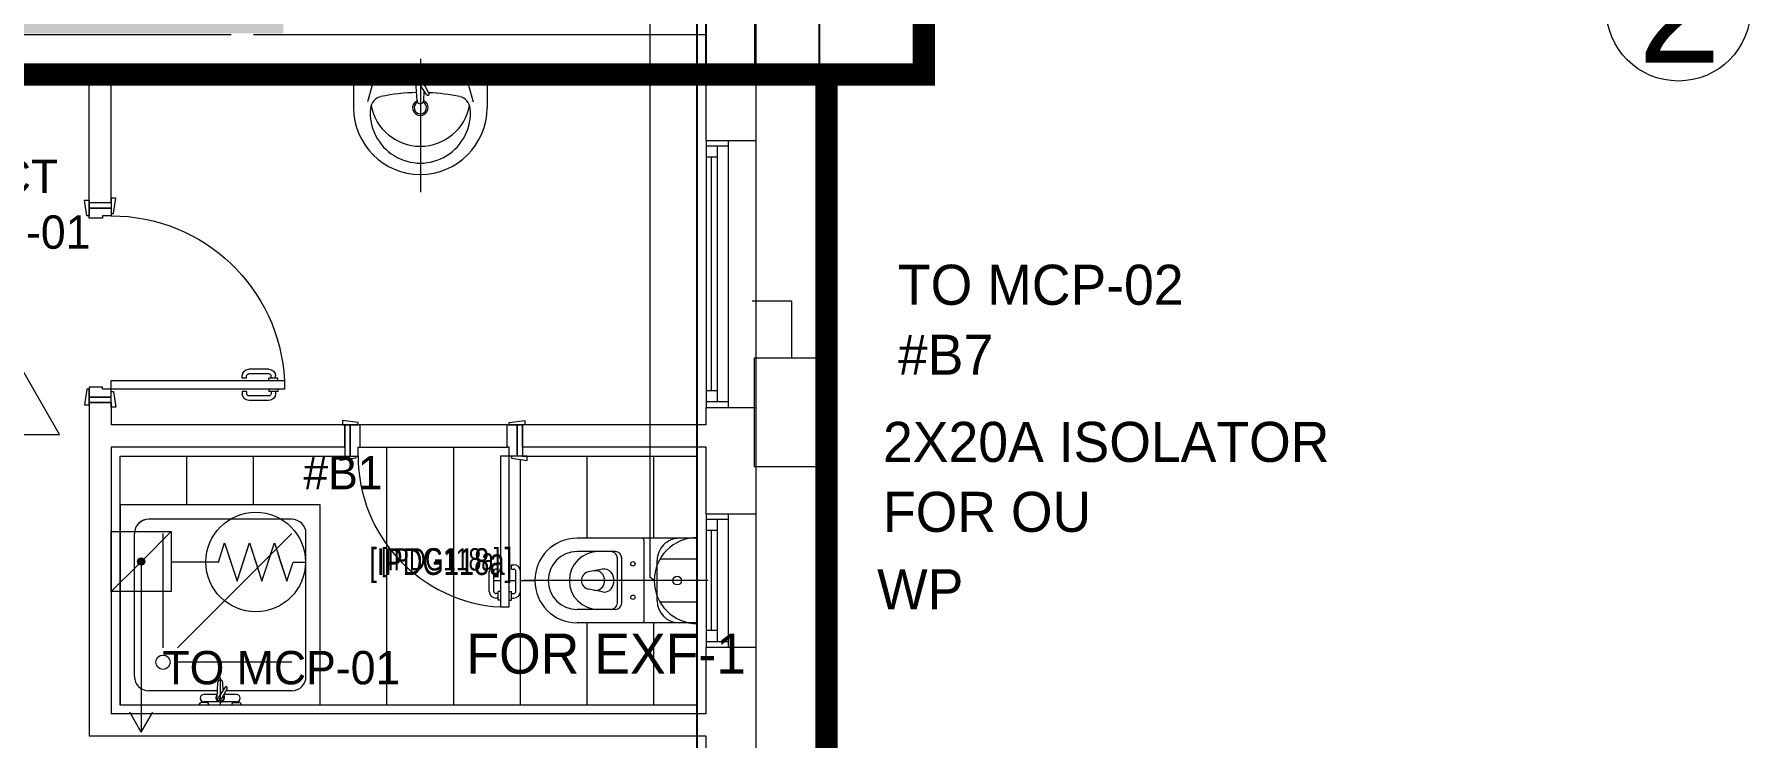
# Model space of a CAD drawing. Header units: metres. Extents: x 75097 to 220695, y -1557923 to -1361206.
# Drawn here: x 112032 to 119751, y -1378215 to -1375053 of the extents above; entities that cross this region are included whole.
import ezdxf
from ezdxf import colors
from ezdxf.entities.mleader import LeaderData, LeaderLine
from ezdxf.math import Vec2, Vec3

# ---------------------------------------------------------------- set-up
doc = ezdxf.new("R2010")
doc.units = ezdxf.units.M
doc.linetypes.add('DASHED2', pattern=[0.375, 0.25, -0.125])
doc.layers.get('0').update_dxf_attribs({"lineweight": 0})
for name, color, linetype, lineweight in [('A-100 - Copy$0$72_EGR_BASE_TEXT', 8, 'Continuous', 0), ('A-100 - Copy$0$Aluminum', 8, 'Continuous', 0), ('A-100 - Copy$0$AxisBalloons_2', 8, 'Continuous', 0), ('A-100 - Copy$0$car', 8, 'Continuous', 0), ('A-100 - Copy$0$SANIT', 8, 'Continuous', 0), ('A-100 - Copy$0$Structure', 8, 'Continuous', 9), ('A-100 - Copy$0$TEXT', 8, 'Continuous', 0), ('A-100 - Copy$0$Tiles', 8, 'Continuous', 0), ('A-100 - Copy$0$Walls', 8, 'Continuous', 0), ('A-100 - Copy$0$Wooden Joinery', 8, 'Continuous', 0)]:
    doc.layers.add(name, color=color, linetype=linetype, lineweight=lineweight)
for name, color, linetype in [('A-100 - Copy$0$axes', 8, 'Continuous'), ('A-100 - Copy$0$PDF_Geometry', 8, 'Continuous'), ('AMA-SO-POWER', 85, 'Continuous'), ('PD-VENT', 8, 'Continuous')]:
    doc.layers.add(name, color=color, linetype=linetype)
for name, color, linetype, lineweight, true_color in [('E-POWR', 7, 'Continuous', 9, 0x4e7e3e), ('E-POWR-IDEN _1-100_', 7, 'Continuous', 9, 0x4e7e3e), ('EXF', 7, 'Continuous', 0, 0x4e7e3e), ('REV 01', 7, 'Continuous', 0, 0xe41b4d)]:
    doc.layers.add(name, color=color, linetype=linetype, lineweight=lineweight, true_color=true_color)
doc.styles.add('A-100 - Copy$0$Standard', font='GOTHIC.TTF')
doc.styles.add('A-100 - Copy$0$X3G_ENTITY_2587EA', font='swisscl.ttf', dxfattribs={"height": 200})
doc.styles.add('Optima_5', font='', dxfattribs={"height": 3.001645})
doc.styles.get("Standard").update_dxf_attribs({"font": 'GOTHIC.TTF'})
doc.styles.get('Optima_5').set_extended_font_data('Optima')

# ---------------------------------------------------------------- blocks, each defined once
blk = doc.blocks.new('WALL OUTLET')
at = {"layer": 'E-POWR', "extrusion": (9.94399e-05, 4.90741e-07, 1)}
blk.add_line((-193.4, 0, 0), (193.4, 0, 0), dxfattribs=at)
blk.add_line((-193.4, 0, 0), (193.4, 0, 0), dxfattribs=at)
at = {"layer": 'E-POWR', "extrusion": (9.94399e-05, 4.90741e-07, 1), "elevation": 0}
for points in [[(-96.7, 0), (-96.7, 167.5)], [(96.7, 0), (96.7, 167.5)]]:
    blk.add_lwpolyline(points, dxfattribs=at)
at = {"layer": 'E-POWR', "extrusion": (9.94399e-05, 4.90741e-07, 1)}
blk.add_arc((0, 0, 0), 193.4, 359.99626, 179.99626, dxfattribs=at)
blk = doc.blocks.new('E-WATER HEATER SKT')
at = {"layer": 'E-POWR'}
h = blk.add_hatch(color=256, dxfattribs=at)
h.dxf.hatch_style = 1
h.paths.add_polyline_path([(-0.4153, 0.0019, 1), (-0.4426, 0.0019, 1)])
for p, q in [((-0.5415, -0.1106), (-0.5415, 0.1144)), ((-0.5415, 0.1144), (-0.3165, 0.1144))]:
    blk.add_line(p, q, dxfattribs=at)
blk.add_lwpolyline([(-0.5415, 0.1144), (-0.3165, 0.1144), (-0.3165, -0.1106), (-0.5415, -0.1106)], close=True, dxfattribs=at)
for points in [[(-0.4208, 0.01), (-0.3165, 0.1144)], [(-0.1398, 0), (-0.1165, 0.0717), (-0.0932, 0)], [(-0.1398, 0), (-0.1165, 0.0717), (-0.0699, -0.0717), (-0.0233, 0.0717), (0.0233, -0.0717), (0.0699, 0.0717), (0.1165, -0.0717), (0.1398, 0), (0.1865, 0)], [(-0.0466, 0), (-0.0233, 0.0717), (0, 0)], [(0.0466, 0), (0.0699, 0.0717), (0.0932, 0)], [(-0.1398, 0), (-0.3165, 0)], [(-0.0932, 0), (-0.0699, -0.0717), (-0.0466, 0)], [(0, 0), (0.0233, -0.0717), (0.0466, 0)], [(0.0932, 0), (0.1165, -0.0717), (0.1398, 0)], [(-0.5415, -0.1106), (-0.4371, -0.0063)]]:
    blk.add_lwpolyline(points, dxfattribs=at)
for centre, radius in [((0, 0), 0.1865), ((-0.429, 0.0019), 0.0137)]:
    blk.add_circle(centre, radius, dxfattribs=at)
blk = doc.blocks.new('arrow')
at = {"layer": 'E-POWR'}
for points in [[(139990, -1398284.6), (140757.7, -1398284.6), (140757.7, -1398284.6)], [(140757.7, -1398284.6), (140667.3, -1398232.4)], [(140757.7, -1398284.6), (140667.3, -1398336.8)]]:
    blk.add_lwpolyline(points, dxfattribs=at)
blk = doc.blocks.new('GI-041_dwg__U120-3902841-GI-041')
at = {"layer": 'E-POWR', "flags": 128}
blk.add_lwpolyline([(-0.1145, 0), (0.1145, 0), (0.1145, 0.1572), (-0.1145, 0.1572)], close=True, dxfattribs=at)
blk.add_lwpolyline([(0.2354, 0.1613), (0.2354, 0.0786), (0.1145, 0.0786)], dxfattribs=at)
blk = doc.blocks.new('A-100 - Copy$0$WC manta')
at = {"layer": 'A-100 - Copy$0$SANIT'}
for p, q in [((-0.13, 0.18), (-0.13, -0.18)), ((-0.12, 0.19), (0.41, 0.19)), ((0.109, 0.18), (0.109, -0.18)), ((0.05, 0.09), (0.05, -0.09)), ((0.209, 0.1), (0.209, -0.1)), ((0.229, 0.1), (0.229, -0.1)), ((0.239, 0.13), (0.41, 0.13)), ((-0.18, 0), (0.65, 0)), ((0.2955, 0.051), (0.3581, 0.0393)), ((0.2955, -0.051), (0.3581, -0.0393)), ((0.239, -0.13), (0.41, -0.13)), ((-0.12, -0.19), (0.41, -0.19))]:
    blk.add_line(p, q, dxfattribs=at)
for centre, radius in [((0.159, 0.0752), 0.01), ((-0.04, 0), 0.02), ((0.159, -0.0753), 0.01)]:
    blk.add_circle(centre, radius, dxfattribs=at)
for centre, radius, start, end in [((-0.12, 0.18), 0.01, 90, 180), ((-0.05, 0.09), 0.1, 0, 90), ((0.119, 0.18), 0.01, 90, 180), ((0.41, 0), 0.19, 270, 90), ((0.239, 0.1), 0.03, 90, 180), ((0.259, 0.1), 0.03, 90, 180), ((0.3147, 0), 0.13, 270, 90), ((0.41, 0), 0.13, 270, 90), ((0.3029, 0), 0.0588, 141.52497, 218.47503), ((0.2882, 0.0117), 0.04, 79.42885, 141.52497), ((0.3454, 0), 0.0588, 166.41759, 193.58241), ((0.3271, 0.0044), 0.04, 79.42885, 166.41759), ((0.3507, 0), 0.04, 280.57115, 79.42885), ((0.2882, -0.0117), 0.04, 218.47503, 280.57115), ((0.3271, -0.0044), 0.04, 193.58241, 280.57115), ((-0.05, -0.09), 0.1, 270, 0), ((0.239, -0.1), 0.03, 180, 270), ((0.259, -0.1), 0.03, 180, 270), ((-0.12, -0.18), 0.01, 180, 270), ((0.119, -0.18), 0.01, 180, 270)]:
    blk.add_arc(centre, radius, start, end, dxfattribs=at)
blk = doc.blocks.new('A-100 - Copy$0$lav-manta 60')
at = {"layer": 'A-100 - Copy$0$SANIT'}
for p, q in [((-0.2658, -0.0529), (-0.2358, 0)), ((-0.2358, 0), (0.2358, 0)), ((0, 0.04), (0, -0.56)), ((0.2658, -0.0529), (0.2358, 0)), ((-0.015, -0.1473), (-0.0199, -0.064)), ((0.0274, -0.121), (-0.0078, -0.0673)), ((0.0389, -0.1142), (0.0087, -0.0575)), ((0.0191, -0.077), (0.0199, -0.064)), ((-0.3, -0.0789), (-0.3, -0.18)), ((-0.2185, -0.0841), (-0.2383, -0.1537)), ((0.015, -0.1473), (0.0174, -0.1057)), ((0.2185, -0.0841), (0.2383, -0.1537)), ((0.3, -0.0789), (0.3, -0.18))]:
    blk.add_line(p, q, dxfattribs=at)
for centre, radius, start, end in [((-0.28, -0.0789), 0.02, 109.82288, 180), ((0, -0.8557), 0.8457, 70.17712, 109.82288), ((-0.1608, -0.1006), 0.06, 101.80862, 164.07939), ((0, -0.8696), 0.8457, 78.19138, 101.80862), ((0, -0.0617), 0.025, 320.74745, 220.36799), ((0, -0.0617), 0.02, 353.26708, 186.68201), ((0, -0.0617), 0.00966, 25.41267, 215.95772), ((0.1608, -0.1006), 0.06, 15.92061, 78.19138), ((0.28, -0.0789), 0.02, 0, 70.17712), ((-0.1645, -0.189), 0.06, 102.08826, 174.81422), ((0, -0.9572), 0.8457, 91.15716, 102.08826), ((0, -0.18), 0.035, 115.31059, 64.68941), ((0, -0.1473), 0.015, 180, 0), ((0, -0.9572), 0.8457, 88.54856, 88.84398), ((0.0332, -0.1176), 0.00666, 210.68519, 30.68519), ((0, -0.9572), 0.8457, 77.91174, 87.42745), ((0.1645, -0.189), 0.06, 5.18578, 77.91174), ((0, -0.18), 0.3, 180, 0), ((0, -0.2039), 0.2252, 174.81422, 5.18578), ((0, -0.1282), 0.2252, 190.60973, 349.39027), ((0, -0.18), 0.0275, 117.14957, 62.85043)]:
    blk.add_arc(centre, radius, start, end, dxfattribs=at)
blk = doc.blocks.new('A-100 - Copy$0$SHOWER TRAY 80x80')
at = {"layer": 'A-100 - Copy$0$SANIT'}
for p, q in [((0, 0), (0, 0.8)), ((0.8, 0.8), (0, 0.8)), ((0.8, 0), (0.8, 0.8)), ((0.1143, 0.7429), (0.6857, 0.7429)), ((0.0571, 0.4124), (0.0571, 0.6857)), ((0.2286, 0.6286), (0.6857, 0.6286)), ((0.7429, 0.1143), (0.7429, 0.6857)), ((0.1714, 0.1143), (0.1714, 0.5714)), ((0.2286, 0.5714), (0.6857, 0.1143)), ((0.01, 0.455), (0.01, 0.475)), ((0.0163, 0.475), (0.01, 0.475)), ((0.0125, 0.455), (0.01, 0.455)), ((0.0125, 0.335), (0.0125, 0.465)), ((0.0895, 0.4105), (0.0316, 0.4139)), ((0.0425, 0.4133), (0.0425, 0.465)), ((0.11, 0.4), (0, 0.4)), ((0.01, 0.345), (0.01, 0.325)), ((0.0125, 0.345), (0.01, 0.345)), ((0.0667, 0.3728), (0.0271, 0.3939)), ((0.0407, 0.3866), (0.0316, 0.3861)), ((0.0715, 0.3808), (0.0334, 0.4058)), ((0.0425, 0.335), (0.0425, 0.3857)), ((0.0571, 0.1143), (0.0571, 0.3779)), ((0.0608, 0.3878), (0.0895, 0.3895)), ((0.0163, 0.325), (0.01, 0.325)), ((0, 0), (0.8, 0)), ((0.1143, 0.0571), (0.6857, 0.0571))]:
    blk.add_line(p, q, dxfattribs=at)
blk.add_circle((0.1714, 0.6286), 0.0286, dxfattribs=at)
for centre, radius, start, end in [((0.1143, 0.6857), 0.0571, 90, 180), ((0.6857, 0.6857), 0.0571, 360, 90), ((0, 0.475), 0.01, 0, 90), ((0, 0.455), 0.01, 270, 0), ((0.0275, 0.465), 0.015, 0, 180), ((0.03, 0.4), 0.0175, 49.63201, 309.25255), ((0.03, 0.4), 0.014, 83.26708, 276.73292), ((0, 0.345), 0.01, 0, 90), ((0.03, 0.4), 0.00676, 54.04228, 244.58733), ((0.0691, 0.3768), 0.00467, 239.31481, 59.31481), ((0.0895, 0.4), 0.0105, 270, 90), ((0, 0.325), 0.01, 270, 0), ((0.0275, 0.335), 0.015, 180, 0), ((0.1143, 0.1143), 0.0571, 180, 270), ((0.6857, 0.1143), 0.0571, 270, 360)]:
    blk.add_arc(centre, radius, start, end, dxfattribs=at)
blk = doc.blocks.new('A-100 - Copy$0$A$C26754117')
at = {"layer": 'A-100 - Copy$0$car'}
for p, q in [((750, 820), (90, 820)), ((90, 720), (750, 720))]:
    blk.add_line(p, q, dxfattribs=at)
at = {"layer": 'A-100 - Copy$0$Wooden Joinery'}
for p, q in [((670, 71.2), (670, 161.2)), ((690, 71.2), (690, 161.2)), ((710, 191.2), (700, 191.2)), ((710, 171.2), (700, 171.2)), ((710, 171.2), (710, 191.2)), ((770, 191.2), (780, 191.2)), ((770, 171.2), (770, 191.2)), ((770, 171.2), (780, 171.2)), ((790, 71.2), (790, 161.2)), ((810, 71.2), (810, 161.2)), ((710, 61.2), (700, 61.2)), ((710, 41.2), (700, 41.2)), ((710, 31.2), (710, 71.2)), ((720, 71.2), (710, 71.2)), ((720, 31.2), (710, 31.2)), ((760, 71.2), (770, 71.2)), ((760, 31.2), (770, 31.2)), ((770, 31.2), (770, 71.2)), ((770, 61.2), (780, 61.2)), ((770, 41.2), (780, 41.2))]:
    blk.add_line(p, q, dxfattribs=at)
for points in [[(80, 820), (80, 830), (10, 840), (10, 820)], [(760, 820), (760, 830), (830, 840), (830, 820)], [(70, 680), (70, 670), (0, 660), (0, 680)], [(720, 680), (720, 1.2), (760, 1.2), (760, 680)], [(770, 680), (770, 670), (840, 660), (840, 680)]]:
    blk.add_lwpolyline(points, close=True, dxfattribs=at)
for points in [[(45, 680), (45, 820), (20, 820), (20, 680), (45, 680)], [(45, 680), (80, 680), (80, 720), (90, 720), (90, 820), (45, 820), (45, 680)], [(795, 680), (760, 680), (760, 720), (750, 720), (750, 820), (795, 820), (795, 680)], [(795, 680), (795, 820), (820, 820), (820, 680), (795, 680)]]:
    blk.add_lwpolyline(points, dxfattribs=at)
for centre, radius, start, end in [((760, 680), 680, 180, 266.62771), ((700, 161.2), 30, 90, 180), ((700, 161.2), 10, 90, 180), ((780, 161.2), 30, 0, 90), ((780, 161.2), 10, 0, 90), ((700, 71.2), 30, 180, 270), ((700, 71.2), 10, 180, 270), ((780, 71.2), 10, 270, 0), ((780, 71.2), 30, 270, 0)]:
    blk.add_arc(centre, radius, start, end, dxfattribs=at)
blk = doc.blocks.new('A-100 - Copy$0$PORTE9010')
at = {"layer": 'A-100 - Copy$0$Wooden Joinery'}
for p, q in [((-0.3111, 1.1678), (-0.3211, 1.1678)), ((-0.3111, 1.1778), (-0.3111, 1.1378)), ((-0.3011, 1.1778), (-0.3111, 1.1778)), ((-0.2611, 1.1778), (-0.2511, 1.1778)), ((-0.2511, 1.1778), (-0.2511, 1.1378)), ((-0.2511, 1.1678), (-0.2411, 1.1678)), ((-0.3511, 1.1378), (-0.3511, 1.0478)), ((-0.3311, 1.1378), (-0.3311, 1.0478)), ((-0.3111, 1.1478), (-0.3211, 1.1478)), ((-0.3011, 1.1378), (-0.3111, 1.1378)), ((-0.2611, 1.1378), (-0.2511, 1.1378)), ((-0.2511, 1.1478), (-0.2411, 1.1478)), ((-0.2311, 1.1378), (-0.2311, 1.0478)), ((-0.2111, 1.1378), (-0.2111, 1.0478)), ((-0.3111, 1.0378), (-0.3211, 1.0378)), ((-0.3111, 1.0178), (-0.3211, 1.0178)), ((-0.3111, 1.0378), (-0.3111, 1.0178)), ((-0.2511, 1.0378), (-0.2411, 1.0378)), ((-0.2511, 1.0378), (-0.2511, 1.0178)), ((-0.2511, 1.0178), (-0.2411, 1.0178))]:
    blk.add_line(p, q, dxfattribs=at)
for points in [[(-0.2611, 0.4288), (-0.2611, 1.2078), (-0.3011, 1.2078), (-0.3011, 0.4288)], [(-0.3111, 0.4288), (-0.3111, 0.4388), (-0.3811, 0.4488), (-0.3811, 0.4288)], [(0.4889, 0.4288), (0.4889, 0.4388), (0.5589, 0.4488), (0.5589, 0.4288)], [(-0.3011, 0.3288), (-0.3011, 0.3188), (-0.3711, 0.3088), (-0.3711, 0.3288)], [(0.4789, 0.3288), (0.4789, 0.3188), (0.5489, 0.3088), (0.5489, 0.3288)]]:
    blk.add_lwpolyline(points, close=True, dxfattribs=at)
for points in [[(-0.3361, 0.4288), (-0.3361, 0.3288), (-0.3611, 0.3288), (-0.3611, 0.4288), (-0.3361, 0.4288)], [(-0.3361, 0.4288), (-0.3011, 0.4288), (-0.3011, 0.3888), (-0.2911, 0.3888), (-0.2911, 0.3288), (-0.3361, 0.3288), (-0.3361, 0.4288)], [(0.5139, 0.4288), (0.4789, 0.4288), (0.4789, 0.3888), (0.4689, 0.3888), (0.4689, 0.3288), (0.5139, 0.3288), (0.5139, 0.4288)], [(0.5139, 0.4288), (0.5139, 0.3288), (0.5389, 0.3288), (0.5389, 0.4288), (0.5139, 0.4288)]]:
    blk.add_lwpolyline(points, dxfattribs=at)
for centre, radius, start, end in [((-0.3211, 1.1378), 0.03, 90, 180), ((-0.3011, 0.4288), 0.78, 0, 87.06047), ((-0.2411, 1.1378), 0.03, 0, 90), ((-0.3211, 1.1378), 0.01, 90, 180), ((-0.2411, 1.1378), 0.01, 0, 90), ((-0.3211, 1.0478), 0.03, 180, 270), ((-0.3211, 1.0478), 0.01, 180, 270), ((-0.2411, 1.0478), 0.01, 270, 0), ((-0.2411, 1.0478), 0.03, 270, 0)]:
    blk.add_arc(centre, radius, start, end, dxfattribs=at)
blk = doc.blocks.new('A-100 - Copy$0$A$C02230961')
at = {"layer": 'A-100 - Copy$0$PDF_Geometry', "lineweight": 25}
h = blk.add_hatch(dxfattribs=at)
h.set_pattern_fill('ANGLE', color=256, scale=500)
h.set_pattern_definition([(0, (-1219317.64, -1092026.17), (0, 137.5), [100, -37.5]), (90, (-1219317.64, -1092026.17), (-137.5, 8e-15), [100, -37.5])])
h.paths.add_polyline_path([(10723.7, -4993.7), (11262.7, -4993.7), (11262.7, -4562.4), (10962.9, -4562.4), (10962.9, -4602.9), (10821.4, -4602.9), (10821.4, -4562.4), (10349.7, -4562.4), (10349.7, -4602.9), (10208.2, -4602.9), (10208.2, -4562.4), (10033, -4562.4), (10033, -4003.2), (9938.7, -4003.2), (9938.7, -4562.4), (9635.5, -4562.4), (9635.5, -4602.9), (9500.8, -4602.9), (9500.8, -4562.4), (9022.4, -4562.4), (9022.4, -4602.9), (8887.6, -4602.9), (8887.6, -4562.4), (8705.7, -4562.4), (8705.7, -5307.5), (8739.4, -5307.5), (8723.2, -5388.4), (9042.6, -5388.4), (9042.6, -5428.8), (9039.6, -5428.8, -0.375368), (8715.8, -5711.8, -0.39984), (9466.1, -6426), (9467.1, -6426), (9467.1, -6466.4), (9433.4, -6466.4), (9419.9, -6483.3, -0.414214), (9389.6, -6513.6), (9393, -6520.3), (9302, -6513.6, -0.599371), (9276.8, -6466.4), (8723.2, -6466.4), (8741.3, -6556.8), (10723.7, -6556.8)])
h.paths.add_polyline_path([(14436.9, -4636.6), (11970.2, -4636.6), (11970.2, -6461.7), (11336.8, -6461.7), (11336.8, -6630.9), (11262.7, -6630.9), (11262.7, -7372.1), (11262.7, -7439.5), (11336.8, -7439.5), (11336.8, -8355.8), (12536.8, -8355.8), (12536.8, -8066.1), (12516.6, -8066.1), (12531.4, -7992), (12536.8, -7992), (12536.8, -7318.2), (12530.1, -7318.2), (12516.6, -7250.8), (12536.8, -7250.8), (12536.8, -6967.8), (12516.6, -6967.8), (12532.8, -6887), (12536.8, -6887), (12536.8, -6219.9), (12530.1, -6219.9), (12516.6, -6145.8), (12536.8, -6145.8), (12536.8, -5761.8), (14436.9, -5761.8)])
h.paths.add_polyline_path([(12037, -7392.3), (12030.8, -7392.3), (12030.8, -7405.2, 0.414215)], flags=16)
h.paths.add_polyline_path([(12091.4, -7338.4), (12091.4, -7378.8), (11343.5, -7378.8), (11343.5, -7338.4), (11902.8, -7338.4), (11902.8, -7331.7), (11923, -7331.7), (11923, -7311.5), (12030.8, -7311.5), (12030.8, -7331.7), (12057.7, -7331.7)], flags=16)
h.paths.add_polyline_path([(11933.1, -7405.8), (12024.1, -7412.5), (11933.1, -7405.8, -0.517639), (11923.6, -7392.3), (11923, -7392.3), (11923, -7395.7, 0.414214)], flags=16)
h.paths.add_polyline_path([(11350.3, -7392.3), (11363.8, -7459.7), (11343.5, -7459.7), (11343.5, -7392.3)], flags=16)
h.paths.add_polyline_path([(2957.3, -10511.9), (2877.6, -10511.9), (2877.6, -10538.9), (2796.7, -10524.2), (2796.7, -11076.3, -0.599371), (2843.9, -11101.5), (2843.9, -11192.4), (2839.5, -11173.3, -0.584927), (2813.6, -11219.4), (2816.9, -11226.1), (2803.4, -11226.1), (2803.4, -11232.9), (2796.7, -11266.5), (2756.3, -11266.5), (2756.3, -11265.6, -0.39984), (2042.1, -10515.3, -0.381307), (1752.3, -10839.9), (1752.3, -10842.1), (1718.7, -10842.1), (1718.7, -10518.7), (1678.2, -10518.7), (1657.3, -10518.7), (1657.3, -10511.9), (-42.7, -10511.9), (-42.7, -11138.2), (-42.7, -12311.9), (2957.3, -12311.9)])
h.paths.add_polyline_path([(637.7, -11637.3), (2299.7, -11637.3), (2299.7, -11241.3), (637.7, -11241.3)], flags=24)
h.paths.add_polyline_path([(12347.4, -5213.9), (13381.6, -5213.9), (13381.6, -4916.9), (12347.4, -4916.9)], flags=24)
h.paths.add_polyline_path([(8700, -6312.9), (10212.7, -6312.9), (10212.7, -5593.3), (8700, -5593.3)], flags=9)
h.paths.add_polyline_path([(10170.8, -5243.1), (10170.8, -6572.5), (10710.4, -6572.5), (10710.4, -5243.1)], flags=9)
h.paths.add_polyline_path([(9375.1, -4957.7), (10990.8, -4957.7), (10990.8, -4660.8), (9375.1, -4660.8)], flags=24)
at = {"layer": 'A-100 - Copy$0$Aluminum'}
for p, q in [((14438, -8838.9, -4.7), (14438, -10038.9, -4.7)), ((14438, -8838.9, -4.7), (14663, -8838.9, -4.7)), ((14538, -8863.9, -4.7), (14438, -8863.9, -4.7)), ((14488, -8863.9, -4.7), (14488, -10013.9, -4.7)), ((14538, -8838.9, -4.7), (14538, -10038.9, -4.7)), ((14663, -10038.9, -4.7), (14663, -8838.9, -4.7)), ((14488, -8913.9, -4.7), (14438, -8913.9, -4.7)), ((14463, -9963.9, -4.7), (14463, -8913.9, -4.7)), ((14488, -9963.9, -4.7), (14438, -9963.9, -4.7)), ((14538, -10013.9, -4.7), (14438, -10013.9, -4.7)), ((14438, -10516.9, -4.8), (14438, -11116.9, -4.8)), ((14538, -10541.9, -4.8), (14438, -10541.9, -4.8)), ((14488, -10541.9, -4.8), (14488, -11091.9, -4.8)), ((14538, -10516.9, -4.8), (14538, -11116.9, -4.8)), ((14663, -11116.9, -4.8), (14663, -10516.9, -4.8)), ((14488, -10591.9, -4.8), (14438, -10591.9, -4.8)), ((14463, -11041.9, -4.8), (14463, -10591.9, -4.8)), ((14488, -11041.9, -4.8), (14438, -11041.9, -4.8)), ((14538, -11091.9, -4.8), (14438, -11091.9, -4.8))]:
    blk.add_line(p, q, dxfattribs=at)
at = {"layer": 'A-100 - Copy$0$PDF_Geometry', "lineweight": 25, "elevation": -2.4}
blk.add_lwpolyline([(14436.9, -8510.8), (14659.2, -8510.8), (14659.2, -7978.5), (14436.9, -7978.5)], close=True, dxfattribs=at)
at = {"layer": 'A-100 - Copy$0$PDF_Geometry', "lineweight": 5, "elevation": -2.4}
blk.add_lwpolyline([(7463.2, -8510.8), (14436.9, -8510.8)], dxfattribs=at)
at = {"layer": 'A-100 - Copy$0$Structure', "elevation": -2.4}
blk.add_lwpolyline([(14438, -8510.9), (14663, -8510.9), (14663, -7980.9), (14438, -7980.9)], close=True, dxfattribs=at)
at = {"layer": 'A-100 - Copy$0$Tiles'}
for p, q in [((12103, -10476.9, -4.7), (12103, -10256.9, -4.7)), ((12403, -10476.9, -4.7), (12403, -10256.9, -4.7)), ((13003, -11376.9, -4.7), (13003, -10216.9, -4.7)), ((13303, -11376.9, -4.7), (13303, -10216.9, -4.7)), ((13903, -10626.9, -4.7), (13903, -10256.9, -4.7)), ((14203, -10626.9, -4.7), (14203, -10256.9, -4.7)), ((13603, -11376.9, -4.7), (13603, -10272.6, -4.7)), ((13483, -10816.9, -4.7), (13513, -10816.9, -4.7)), ((13553, -10816.9, -4.7), (13583, -10816.9, -4.7)), ((13603, -10816.9, -4.7), (13668, -10816.9, -4.7)), ((13903, -11376.9, -4.7), (13903, -11006.9, -4.7)), ((14203, -11376.9, -4.7), (14203, -11006.9, -4.7))]:
    blk.add_line(p, q, dxfattribs=at)
at = {"layer": 'A-100 - Copy$0$Tiles', "elevation": -4.7}
blk.add_lwpolyline([(13613, -10256.9), (14398, -10256.9), (14398, -11376.9), (11803, -11376.9), (11803, -10256.9), (12813, -10256.9)], dxfattribs=at)
at = {"layer": 'A-100 - Copy$0$Walls'}
for p, q in [((7463, -8360.9, -2.4), (12302, -8360.9, -4.7)), ((12402, -8360.9, -4.7), (14438, -8360.9, -2.4)), ((7463, -8510.9, -2.4), (11663, -8510.9, -2.4)), ((11663, -9116.9, -4.7), (11663, -8510.9, -4.7)), ((11763, -8510.9, -2.4), (14438, -8510.9, -2.4)), ((11763, -9116.9, -4.7), (11763, -8510.9, -4.7)), ((14438, -8838.9, -4.7), (14438, -8510.9, -2.4)), ((14663, -8838.9, -4.7), (14663, -8510.9, -2.4)), ((11663, -10016.9, -4.7), (11663, -11516.9, -4.7)), ((11763, -10016.9, -4.7), (11663, -10016.9, -4.7)), ((11763, -10016.9, -4.7), (11763, -10116.9, -4.7)), ((14438, -10038.9, -4.7), (14663, -10038.9, -4.7)), ((14438, -10116.9, -4.7), (14438, -10038.9, -4.7)), ((14663, -10516.9, -4.8), (14663, -10038.9, -4.8)), ((12813, -10116.9, -4.7), (11763, -10116.9, -4.7)), ((12813, -10216.9, -4.7), (12813, -10116.9, -4.7)), ((14438, -10116.9, -4.7), (13613, -10116.9, -4.7)), ((13613, -10216.9, -4.7), (13613, -10116.9, -4.7)), ((11763, -10216.9, -4.7), (11763, -11416.9, -4.7)), ((12813, -10216.9, -4.7), (11763, -10216.9, -4.7)), ((14438, -10216.9, -4.7), (13613, -10216.9, -4.7)), ((14438, -10516.9, -4.8), (14438, -10216.9, -4.8)), ((14438, -10516.9, -4.8), (14663, -10516.9, -4.8)), ((12638, -11010.9, -2.4), (12638, -10710.9, -2.4)), ((14438, -11416.9, -4.2), (14438, -11116.9, -4.8)), ((14438, -11116.9, -4.8), (14663, -11116.9, -4.8)), ((14663, -12274.9, -2.4), (14663, -11116.9, -4.8)), ((14438, -11416.9, -4.7), (11763, -11416.9, -4.7)), ((14438, -11516.9, -4.7), (11663, -11516.9, -4.7)), ((14438, -12274.9, -2.4), (14438, -11516.9, -4))]:
    blk.add_line(p, q, dxfattribs=at)
at = {"layer": 'A-100 - Copy$0$SANIT', "xscale": 1000.000000000223, "yscale": 1000.000000000223, "zscale": 1000.000000000223}
blk.add_blockref('A-100 - Copy$0$lav-manta 60', (13153, -8510.9, -2.4), dxfattribs=at)
at = {"layer": 'A-100 - Copy$0$SANIT'}
for name, p, xscale, yscale, zscale, rotation in [('A-100 - Copy$0$SHOWER TRAY 80x80', (12703, -11376.9, -4.7), 1125.00003893818, 1125.00003893818, 1125.00003893818, 90.00000000000001), ('A-100 - Copy$0$WC manta', (14268, -10816.9, -4.7), 999.9999999999995, 999.9999999999995, 999.9999999999995, 180)]:
    blk.add_blockref(name, p, dxfattribs=dict(at, xscale=xscale, yscale=yscale, zscale=zscale, rotation=rotation))
at = {"layer": 'A-100 - Copy$0$Wooden Joinery', "xscale": -1000, "yscale": 1000, "zscale": 1000, "rotation": 269.9999999997332}
blk.add_blockref('A-100 - Copy$0$PORTE9010', (11334.1, -9655.8, -4.7), dxfattribs=at)
at = {"layer": 'A-100 - Copy$0$Wooden Joinery'}
blk.add_blockref('A-100 - Copy$0$A$C26754117', (12793, -10936.9, -4.7), dxfattribs=at)
at = {"layer": 'A-100 - Copy$0$72_EGR_BASE_TEXT', "insert": (13244.6, -10671.6, -4.7), "char_height": 120, "attachment_point": 2, "style": 'A-100 - Copy$0$X3G_ENTITY_2587EA'}
blk.add_mtext('[IPDG118a]', dxfattribs=at)
blk = doc.blocks.new('A-100 - Copy')
at = {"layer": 'A-100 - Copy$0$Aluminum'}
for p, q in [((115053.3, -1375530.7, -2.4), (115053.3, -1376730.7, -2.4)), ((115053.3, -1375530.7, -2.4), (115278.3, -1375530.7, -2.4)), ((115153.3, -1375555.7, -2.4), (115053.3, -1375555.7, -2.4)), ((115103.3, -1375555.7, -2.4), (115103.3, -1376705.7, -2.4)), ((115153.3, -1375530.7, -2.4), (115153.3, -1376730.7, -2.4)), ((115278.3, -1376730.7, -2.4), (115278.3, -1375530.7, -2.4)), ((115103.3, -1375605.7, -2.4), (115053.3, -1375605.7, -2.4)), ((115078.3, -1376655.7, -2.4), (115078.3, -1375605.7, -2.4)), ((115103.3, -1376655.7, -2.4), (115053.3, -1376655.7, -2.4)), ((115153.3, -1376705.7, -2.4), (115053.3, -1376705.7, -2.4)), ((115053.3, -1377208.7, -2.4), (115053.3, -1377808.7, -2.4)), ((115153.3, -1377208.7, -2.4), (115153.3, -1377808.7, -2.4)), ((115278.3, -1377808.7, -2.4), (115278.3, -1377208.7, -2.4)), ((115153.3, -1377233.7, -2.4), (115053.3, -1377233.7, -2.4)), ((115103.3, -1377283.7, -2.4), (115053.3, -1377283.7, -2.4)), ((115078.3, -1377733.7, -2.4), (115078.3, -1377283.7, -2.4)), ((115103.3, -1377233.7, -2.4), (115103.3, -1377783.7, -2.4)), ((115103.3, -1377733.7, -2.4), (115053.3, -1377733.7, -2.4)), ((115153.3, -1377783.7, -2.4), (115053.3, -1377783.7, -2.4))]:
    blk.add_line(p, q, dxfattribs=at)
at = {"layer": 'A-100 - Copy$0$axes'}
for p, q in [((115013.3, -1477297.4, 0), (115013.3, -1366771.9, 0)), ((115563.3, -1477297.4, 0), (115563.3, -1366771.9, 0)), ((115563.3, -1477297.4, 0), (115563.3, -1366771.9, 0))]:
    blk.add_line(p, q, dxfattribs=at)
at = {"layer": 'A-100 - Copy$0$AxisBalloons_2'}
blk.add_circle((119426.2, -1374937.7, -2.4), 325, dxfattribs=at)
at = {"layer": 'A-100 - Copy$0$Structure', "elevation": 0}
blk.add_lwpolyline([(115053.3, -1375202.7), (115278.3, -1375202.7), (115278.3, -1374672.7), (115053.3, -1374672.7)], close=True, dxfattribs=at)
at = {"layer": 'A-100 - Copy$0$Tiles'}
for p, q in [((112718.3, -1377168.7, -2.4), (112718.3, -1376948.7, -2.4)), ((113018.3, -1377168.7, -2.4), (113018.3, -1376948.7, -2.4)), ((113618.3, -1378068.7, -2.4), (113618.3, -1376908.7, -2.4)), ((113918.3, -1378068.7, -2.4), (113918.3, -1376908.7, -2.4)), ((114218.3, -1378068.7, -2.4), (114218.3, -1376964.4, -2.4)), ((114518.3, -1377318.7, -2.4), (114518.3, -1376948.7, -2.4)), ((114818.3, -1377318.7, -2.4), (114818.3, -1376948.7, -2.4)), ((114098.3, -1377508.7, -2.4), (114128.3, -1377508.7, -2.4)), ((114168.3, -1377508.7, -2.4), (114198.3, -1377508.7, -2.4)), ((114218.3, -1377508.7, -2.4), (114283.3, -1377508.7, -2.4)), ((114518.3, -1378068.7, -2.4), (114518.3, -1377698.7, -2.4)), ((114818.3, -1378068.7, -2.4), (114818.3, -1377698.7, -2.4))]:
    blk.add_line(p, q, dxfattribs=at)
at = {"layer": 'A-100 - Copy$0$Tiles', "elevation": -2.4}
blk.add_lwpolyline([(114228.3, -1376948.7), (115013.3, -1376948.7), (115013.3, -1378068.7), (112418.3, -1378068.7), (112418.3, -1376948.7), (113428.3, -1376948.7)], dxfattribs=at)
at = {"layer": 'A-100 - Copy$0$Walls'}
for p, q in [((108078.3, -1375052.7, 0), (112917.3, -1375052.7, -2.4)), ((113017.3, -1375052.7, -2.4), (115053.3, -1375052.7, 0)), ((108078.3, -1375202.7, 0), (112278.3, -1375202.7, 0)), ((112278.3, -1375808.7, -2.4), (112278.3, -1375202.7, -2.4)), ((112378.3, -1375202.7, 0), (115053.3, -1375202.7, 0)), ((112378.3, -1375808.7, -2.4), (112378.3, -1375202.7, -2.4)), ((115053.3, -1375530.7, -2.4), (115053.3, -1375202.7, 0)), ((115278.3, -1375530.7, -2.4), (115278.3, -1375202.7, 0)), ((112278.3, -1376708.7, -2.4), (112278.3, -1378208.7, -2.4)), ((112378.3, -1376708.7, -2.4), (112278.3, -1376708.7, -2.4)), ((112378.3, -1376708.7, -2.4), (112378.3, -1376808.7, -2.4)), ((115053.3, -1376730.7, -2.4), (115278.3, -1376730.7, -2.4)), ((115053.3, -1376808.7, -2.4), (115053.3, -1376730.7, -2.4)), ((115278.3, -1377208.7, -2.4), (115278.3, -1376730.7, -2.4)), ((113428.3, -1376808.7, -2.4), (112378.3, -1376808.7, -2.4)), ((113428.3, -1376908.7, -2.4), (113428.3, -1376808.7, -2.4)), ((115053.3, -1376808.7, -2.4), (114228.3, -1376808.7, -2.4)), ((114228.3, -1376908.7, -2.4), (114228.3, -1376808.7, -2.4)), ((112378.3, -1376908.7, -2.4), (112378.3, -1378108.7, -2.4)), ((113428.3, -1376908.7, -2.4), (112378.3, -1376908.7, -2.4)), ((115053.3, -1376908.7, -2.4), (114228.3, -1376908.7, -2.4)), ((115053.3, -1377208.7, -2.4), (115053.3, -1376908.7, -2.4)), ((115053.3, -1377208.7, -2.4), (115278.3, -1377208.7, -2.4)), ((113253.3, -1377702.7, 0), (113253.3, -1377402.7, 0)), ((115053.3, -1378108.7, -1.8), (115053.3, -1377808.7, -2.4)), ((115053.3, -1377808.7, -2.4), (115278.3, -1377808.7, -2.4)), ((115278.3, -1378966.7, 0), (115278.3, -1377808.7, -2.4)), ((115053.3, -1378108.7, -2.4), (112378.3, -1378108.7, -2.4)), ((115053.3, -1378208.7, -2.4), (112278.3, -1378208.7, -2.4)), ((115053.3, -1378966.7, 0), (115053.3, -1378208.7, -1.6))]:
    blk.add_line(p, q, dxfattribs=at)
blk.add_blockref('A-100 - Copy$0$A$C02230961', (100615.3, -1366691.8, 2.4))
at = {"layer": 'A-100 - Copy$0$SANIT', "xscale": 1000.000000000223, "yscale": 1000.000000000223, "zscale": 1000.000000000223}
blk.add_blockref('A-100 - Copy$0$lav-manta 60', (113768.3, -1375202.7, 0), dxfattribs=at)
at = {"layer": 'A-100 - Copy$0$SANIT'}
for name, p, xscale, yscale, zscale, rotation in [('A-100 - Copy$0$SHOWER TRAY 80x80', (113318.3, -1378068.7, -2.4), 1125.000038938183, 1125.000038938183, 1125.000038938183, 90), ('A-100 - Copy$0$WC manta', (114883.3, -1377508.7, -2.4), 999.9999999999995, 999.9999999999995, 999.9999999999995, 180)]:
    blk.add_blockref(name, p, dxfattribs=dict(at, xscale=xscale, yscale=yscale, zscale=zscale, rotation=rotation))
at = {"layer": 'A-100 - Copy$0$Wooden Joinery', "xscale": -1000, "yscale": 1000, "zscale": 1000, "rotation": 270}
blk.add_blockref('A-100 - Copy$0$PORTE9010', (111949.4, -1376347.6, -2.4), dxfattribs=at)
at = {"layer": 'A-100 - Copy$0$Wooden Joinery'}
blk.add_blockref('A-100 - Copy$0$A$C26754117', (113408.3, -1377628.7, -2.4), dxfattribs=at)
at = {"layer": 'A-100 - Copy$0$72_EGR_BASE_TEXT', "insert": (113859.9, -1377363.4, -2.4), "char_height": 100, "attachment_point": 2, "style": 'A-100 - Copy$0$X3G_ENTITY_2587EA'}
blk.add_mtext('[IPDG118a]', dxfattribs=at)
at = {"layer": 'A-100 - Copy$0$TEXT', "insert": (119245, -1374680.3), "char_height": 500, "attachment_point": 1, "style": 'A-100 - Copy$0$Standard'}
blk.add_mtext_dynamic_manual_height_columns('2', width=1.122, gutter_width=1, heights=[0], dxfattribs=at)

msp = doc.modelspace()

# ---------------------------------------------------------------- linework, layer by layer
at = {"layer": 'E-POWR', "color": 240, "linetype": 'DASHED2', "ltscale": 500, "true_color": 0xf10e52, "const_width": 100}
msp.add_lwpolyline([(99709.5, -1369406.3), (116033, -1369406.3), (116033, -1375232.9), (107813.3, -1375232.9), (107813.3, -1389072.7), (105210.1, -1389072.7), (105210.1, -1388615.8), (102724.5, -1388615.8), (102724.5, -1389463.8), (99709.5, -1389463.8), (99709.5, -1369406.3)], dxfattribs=at)
at = {"layer": 'E-POWR', "color": 240, "linetype": 'DASHED2', "ltscale": 500, "true_color": 0xf10e52, "const_width": 100, "elevation": 0}
msp.add_lwpolyline([(115595.3, -1375232.9), (115595.3, -1391802.7), (116997.3, -1391802.7), (116997.2, -1396837.7), (115052.2, -1396837.7), (115298.3, -1426617.7), (94944.9, -1426713.6), (95011.4, -1395531.3), (100350.3, -1395542.7), (100350.3, -1389463.8)], dxfattribs=at)
at = {"layer": 'EXF', "color": 85}
msp.add_lwpolyline([(114819.8, -1377508.7), (114801.6, -1377495.5), (114801.6, -1374229.3), (114860.8, -1374144.8), (114801.8, -1374060.6), (114801.8, -1370924.4), (113656.9, -1370924.4), (113623.3, -1370890.8)], dxfattribs=at)
at = {"layer": 'REV 01', "elevation": -2.4}
msp.add_lwpolyline([(111834.4, -1376311.3), (111522.6, -1376851.3), (112146.2, -1376851.3)], close=True, dxfattribs=at)

# ---------------------------------------------------------------- block references
at = {"color": 85, "xscale": 2127.341102341351, "yscale": 2127.341102341351, "zscale": 2127.341102341351, "rotation": 89.99999999978158}
msp.add_blockref('GI-041_dwg__U120-3902841-GI-041', (115604.2, -1376752, 0), dxfattribs=at)
at = {"layer": 'AMA-SO-POWER', "color": 85, "xscale": 1200, "yscale": 1200, "zscale": 1200, "rotation": 4.65547319334641e-05}
msp.add_blockref('E-WATER HEATER SKT', (113028, -1377425.4, -2.4), dxfattribs=at)
at = {"layer": 'E-POWR', "color": 85, "rotation": 269.9999999999976}
msp.add_blockref('arrow', (1510797.9, -1237433.1, -2.4), dxfattribs=at)
at = {"layer": 'PD-VENT', "color": 85, "rotation": 89.99999999999999}
msp.add_blockref('WALL OUTLET', (115013.3, -1377508.7, -2.4), dxfattribs=at)

# ---------------------------------------------------------------- texts
at = {"layer": 'E-POWR'}
msp.add_text('TO MCP-01', height=150, dxfattribs=at).set_placement((112608.3, -1377975.4, -4.1))
at = {"layer": 'E-POWR', "insert": (113242, -1376948.7, -2.4), "char_height": 150, "width": 3.637978807091713e-12, "attachment_point": 1, "line_spacing_factor": 1.047943}
msp.add_mtext('#B1', dxfattribs=at)
at = {"layer": 'E-POWR-IDEN _1-100_', "attachment_point": 1, "rotation": 360, "line_spacing_factor": 1.047943, "style": 'Optima_5'}
for s, insert, char_height, width in [('TO MCP-02 \\P#B7', (115916.2, -1376088.7, -5), 180.1, 2475.925), ('2X20A ISOLATOR\\PFOR OU', (115849, -1376795.1, 0), 180.099, 2475.925), ('WP', (115822.7, -1377457.6, 0), 180.1, 3.637978807091713e-12), ('FOR EXF-1', (113975.3, -1377747.3, -2.6), 180.1, 1627.594)]:
    msp.add_mtext(s, dxfattribs=dict(at, insert=insert, char_height=char_height, width=width))

# ---------------------------------------------------------------- leaders
at = {"layer": 'E-POWR'}
ml = msp.add_multileader_mtext('Standard', dxfattribs=at)
ml.set_content('TO NCT\\PTO PP-01\\P#R5', color=256)
ml.set_leader_properties()
ml.build(insert=Vec2(0, 0))
ml.multileader.update_dxf_attribs({"text_right_attachment_type": 6, "dogleg_length": 200, "arrow_head_size": 200})
ctx = ml.context
ctx.base_point, ctx.char_height, ctx.arrow_head_size, ctx.landing_gap_size, ctx.plane_origin = Vec3(111393, -1375693.7, -2.4), 150, 200, 0.09, Vec3(111052.7, -1380284.6, -2.4)
ctx.right_attachment = 6
notes = []
notes.append((ctx, [(0, (1, 1, 0), (111193, -1375693.7, -2.4), (1, 0), 200, [(0, [(110798.3, -1376006, -2.4)], 0, [])])]))
ctx.mtext.insert, ctx.mtext.flow_direction = Vec3(111393, -1375616.8, -2.4), 5
for ctx, leaders in notes:
    for number, flags, end, landing, length, lines in leaders:
        leader = LeaderData()
        leader.index, (leader.has_last_leader_line, leader.has_dogleg_vector, leader.attachment_direction) = number, flags
        leader.last_leader_point, leader.dogleg_vector, leader.dogleg_length = Vec3(end), Vec3(landing), length
        for number, points, colour, breaks in lines:
            line = LeaderLine()
            line.index, line.vertices, line.color, line.breaks = number, Vec3.list(points), colors.encode_raw_color(colour), breaks
            leader.lines.append(line)
        ctx.leaders.append(leader)

# ---------------------------------------------------------------- next in the draw order: block references
msp.add_blockref('A-100 - Copy', (0, 0))

doc.saveas('drawing.dxf')
